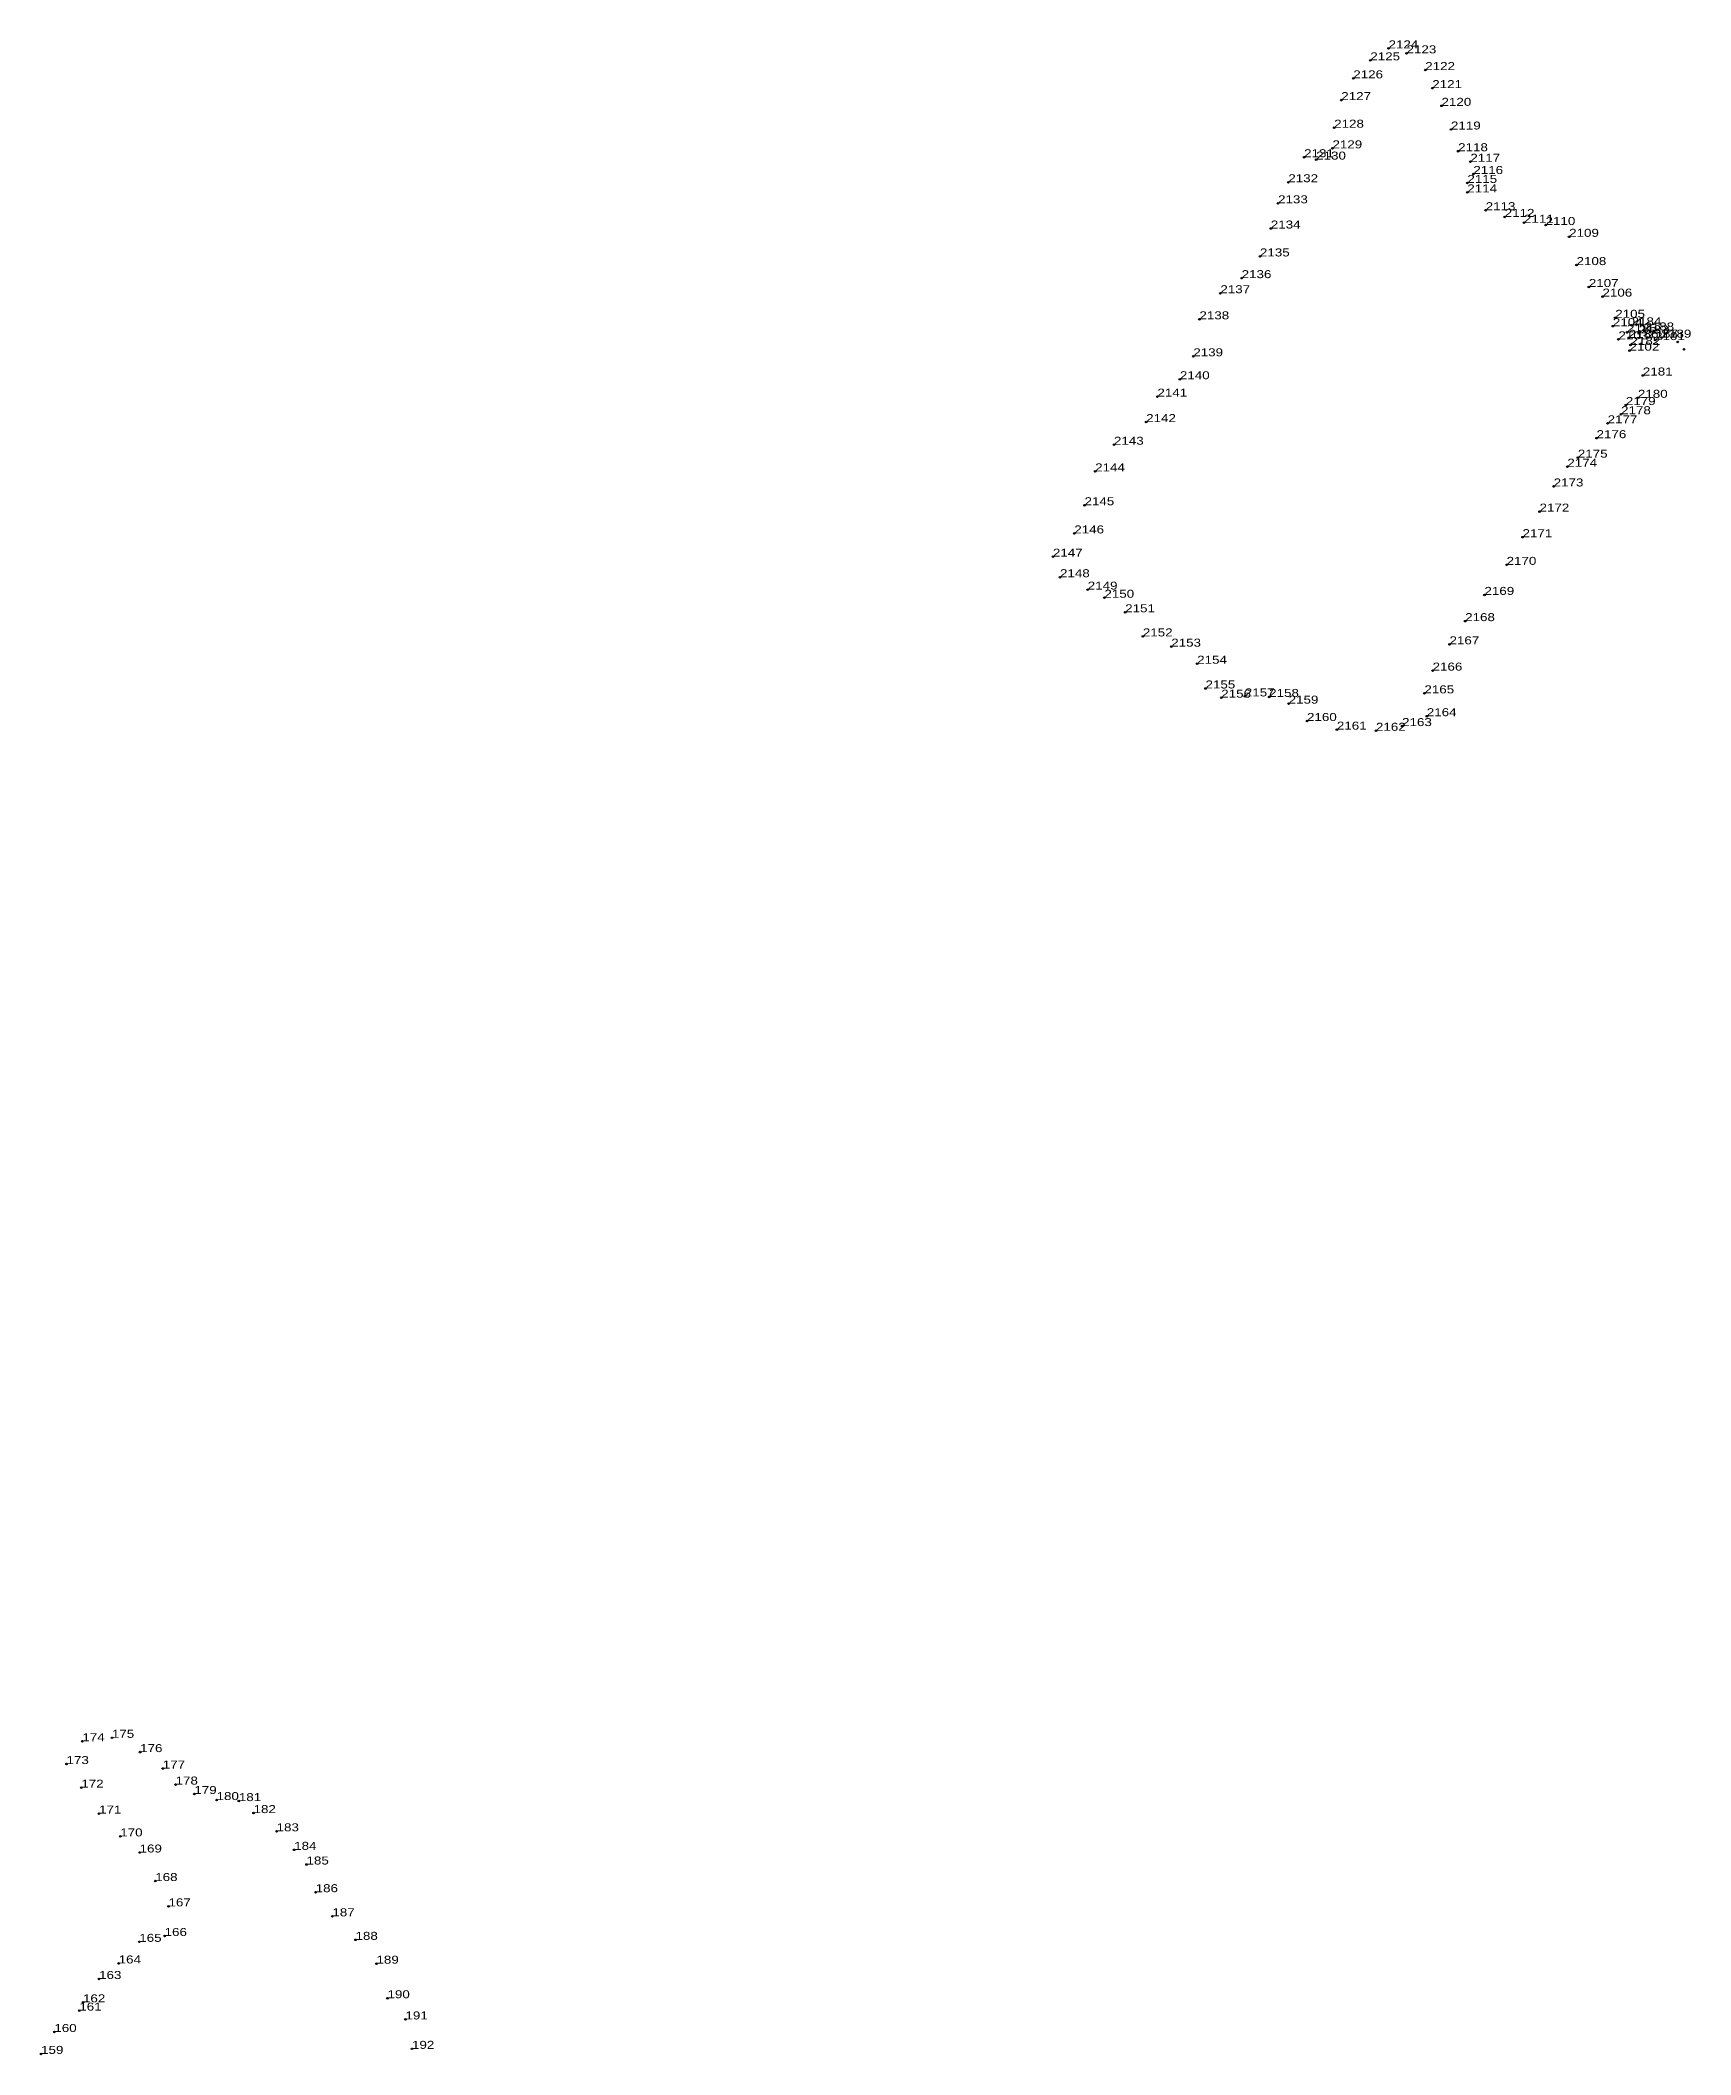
# Model space of a CAD drawing. Header units: metres. Extents: x 535239 to 555388, y 1816860 to 1852185.
# Drawn here: x 553505.8 to 553877.1, y 1818896.5 to 1819349.7 of the extents above; entities that cross this region are included whole.
import ezdxf

# ---------------------------------------------------------------- set-up
doc = ezdxf.new("R2010")
doc.units = ezdxf.units.M
doc.header["$LTSCALE"] = 0.72
doc.header["$PDMODE"] = 32
doc.header["$PDSIZE"] = 0.36
doc.layers.add('12', color=7, linetype='Continuous')
doc.layers.add('7', color=7, linetype='Continuous')

msp = doc.modelspace()

# ---------------------------------------------------------------- linework, layer by layer
at = {"layer": '7'}
for p in [(553804.98, 1819345.14), (553809.08, 1819347.83), (553813.13, 1819346.72), (553801.15, 1819341.09), (553817.34, 1819342.96), (553798.45, 1819336.2), (553818.92, 1819338.89), (553821, 1819334.91), (553796.85, 1819329.99), (553823.12, 1819329.58), (553790.09, 1819323.35), (553792.8, 1819322.82), (553796.46, 1819325.34), (553824.74, 1819324.7), (553827.49, 1819322.33), (553786.54, 1819317.72), (553828.16, 1819319.57), (553826.8, 1819315.43), (553826.82, 1819317.56), (553784.23, 1819312.98), (553830.94, 1819311.43), (553835.22, 1819309.92), (553782.6, 1819307.31), (553839.56, 1819308.61), (553844.41, 1819308.1), (553849.71, 1819305.44), (553780.15, 1819301.03), (553776.04, 1819296.14), (553851.38, 1819299.08), (553771.25, 1819292.75), (553854.14, 1819294.15), (553857.21, 1819291.99), (553766.54, 1819286.88), (553860.08, 1819287.22), (553859.55, 1819285.34), (553860.8, 1819282.37), (553862.74, 1819283.98), (553863.11, 1819282.71), (553863.76, 1819285.53), (553865.4, 1819283.71), (553866.64, 1819284.37), (553867.49, 1819282.77), (553869.05, 1819282.21), (553870.51, 1819282.75), (553874.13, 1819281.78), (553765.16, 1819278.56), (553863.3, 1819279.83), (553863.52, 1819281.12), (553875.53, 1819280.13), (553762.14, 1819273.4), (553866.3, 1819274.24), (553757.09, 1819269.49), (553865.18, 1819269.22), (553754.55, 1819263.76), (553858.37, 1819263.48), (553861.4, 1819265.53), (553862.47, 1819267.59), (553855.88, 1819260.14), (553747.31, 1819258.66), (553851.67, 1819255.76), (553743.08, 1819252.67), (553849.31, 1819253.72), (553846.23, 1819249.28), (553740.69, 1819245.05), (553843.05, 1819243.62), (553738.39, 1819238.71), (553839.23, 1819237.87), (553733.58, 1819233.48), (553835.64, 1819231.64), (553735.17, 1819228.86), (553741.41, 1819226.07), (553745.16, 1819224.24), (553830.66, 1819224.88), (553749.84, 1819220.97), (553826.32, 1819218.98), (553753.81, 1819215.54), (553822.8, 1819213.76), (553760.2, 1819213.24), (553766.03, 1819209.4), (553818.99, 1819207.85), (553767.91, 1819203.83), (553771.45, 1819201.76), (553776.75, 1819202.04), (553782.23, 1819201.93), (553786.61, 1819200.42), (553817.15, 1819202.73), (553790.74, 1819196.51), (553812.13, 1819195.37), (553817.69, 1819197.59), (553797.46, 1819194.57), (553806.25, 1819194.31), (553515.23, 1818966.99), (553521.88, 1818967.75), (553528.23, 1818964.54), (553511.67, 1818961.85), (553533.33, 1818960.85), (553515, 1818956.54), (553536.21, 1818957.24), (553518.99, 1818950.7), (553540.43, 1818955.11), (553545.43, 1818953.75), (553550.44, 1818953.52), (553553.75, 1818950.82), (553558.93, 1818946.72), (553523.76, 1818945.57), (553528.11, 1818941.95), (553562.89, 1818942.55), (553565.66, 1818939.25), (553531.63, 1818935.53), (553567.72, 1818933.02), (553534.61, 1818929.83), (553571.48, 1818927.6), (553528.04, 1818921.85), (553533.74, 1818923.17), (553576.68, 1818922.3), (553523.4, 1818916.99), (553581.4, 1818916.94), (553519, 1818913.5), (553514.55, 1818906.38), (553515.37, 1818908.24), (553583.88, 1818909.16), (553508.93, 1818901.57), (553587.92, 1818904.4), (553505.95, 1818896.64), (553589.39, 1818897.78)]:
    msp.add_point(p, dxfattribs=at)

# ---------------------------------------------------------------- texts
at = {"layer": '12', "width": 1.25}
for s, p in [('2124', (553809.08, 1819347.83)), ('2125', (553804.98, 1819345.14)), ('2123', (553813.13, 1819346.72)), ('2126', (553801.15, 1819341.09)), ('2122', (553817.34, 1819342.96)), ('2121', (553818.92, 1819338.89)), ('2127', (553798.45, 1819336.2)), ('2120', (553821, 1819334.91)), ('2128', (553796.85, 1819329.99)), ('2129', (553796.46, 1819325.34)), ('2119', (553823.12, 1819329.58)), ('2131', (553790.09, 1819323.35)), ('2130', (553792.8, 1819322.82)), ('2118', (553824.74, 1819324.7)), ('2117', (553827.49, 1819322.33)), ('2132', (553786.54, 1819317.72)), ('2115', (553826.82, 1819317.56)), ('2116', (553828.16, 1819319.57)), ('2133', (553784.23, 1819312.98)), ('2114', (553826.8, 1819315.43)), ('2134', (553782.6, 1819307.31)), ('2113', (553830.94, 1819311.43)), ('2112', (553835.22, 1819309.92)), ('2111', (553839.56, 1819308.61)), ('2110', (553844.41, 1819308.1)), ('2109', (553849.71, 1819305.44)), ('2135', (553780.15, 1819301.03)), ('2108', (553851.38, 1819299.08)), ('2136', (553776.04, 1819296.14)), ('2107', (553854.14, 1819294.15)), ('2137', (553771.25, 1819292.75)), ('2106', (553857.21, 1819291.99)), ('2138', (553766.54, 1819286.88)), ('2104', (553859.55, 1819285.34)), ('2105', (553860.08, 1819287.22)), ('2184', (553863.76, 1819285.53)), ('2188', (553866.64, 1819284.37)), ('2103', (553860.8, 1819282.37)), ('2185', (553862.74, 1819283.98)), ('2186', (553863.11, 1819282.71)), ('2102', (553863.3, 1819279.83)), ('2182', (553863.52, 1819281.12)), ('2183', (553865.4, 1819283.71)), ('2187', (553867.49, 1819282.77)), ('2101', (553869.05, 1819282.21)), ('2189', (553870.51, 1819282.75)), ('2139', (553765.16, 1819278.56)), ('2140', (553762.14, 1819273.4)), ('2181', (553866.3, 1819274.24)), ('2141', (553757.09, 1819269.49)), ('2179', (553862.47, 1819267.59)), ('2180', (553865.18, 1819269.22)), ('2142', (553754.55, 1819263.76)), ('2177', (553858.37, 1819263.48)), ('2178', (553861.4, 1819265.53)), ('2143', (553747.31, 1819258.66)), ('2176', (553855.88, 1819260.14)), ('2144', (553743.08, 1819252.67)), ('2174', (553849.31, 1819253.72)), ('2175', (553851.67, 1819255.76)), ('2173', (553846.23, 1819249.28)), ('2145', (553740.69, 1819245.05)), ('2172', (553843.05, 1819243.62)), ('2146', (553738.39, 1819238.71)), ('2171', (553839.23, 1819237.87)), ('2147', (553733.58, 1819233.48)), ('2170', (553835.64, 1819231.64)), ('2148', (553735.17, 1819228.86)), ('2149', (553741.41, 1819226.07)), ('2150', (553745.16, 1819224.24)), ('2151', (553749.84, 1819220.97)), ('2169', (553830.66, 1819224.88)), ('2168', (553826.32, 1819218.98)), ('2152', (553753.81, 1819215.54)), ('2153', (553760.2, 1819213.24)), ('2167', (553822.8, 1819213.76)), ('2154', (553766.03, 1819209.4)), ('2166', (553818.99, 1819207.85)), ('2155', (553767.91, 1819203.83)), ('2156', (553771.45, 1819201.76)), ('2157', (553776.75, 1819202.04)), ('2158', (553782.23, 1819201.93)), ('2159', (553786.61, 1819200.42)), ('2165', (553817.15, 1819202.73)), ('2160', (553790.74, 1819196.51)), ('2161', (553797.46, 1819194.57)), ('2162', (553806.25, 1819194.31)), ('2163', (553812.13, 1819195.37)), ('2164', (553817.69, 1819197.59)), ('175', (553521.88, 1818967.75)), ('174', (553515.23, 1818966.99)), ('176', (553528.23, 1818964.54)), ('173', (553511.67, 1818961.85)), ('177', (553533.33, 1818960.85)), ('172', (553515, 1818956.54)), ('178', (553536.21, 1818957.24)), ('179', (553540.43, 1818955.11)), ('180', (553545.43, 1818953.75)), ('181', (553550.44, 1818953.52)), ('171', (553518.99, 1818950.7)), ('182', (553553.75, 1818950.82)), ('170', (553523.76, 1818945.57)), ('183', (553558.93, 1818946.72)), ('169', (553528.11, 1818941.95)), ('184', (553562.89, 1818942.55)), ('168', (553531.63, 1818935.53)), ('185', (553565.66, 1818939.25)), ('186', (553567.72, 1818933.02)), ('167', (553534.61, 1818929.83)), ('187', (553571.48, 1818927.6)), ('165', (553528.04, 1818921.85)), ('166', (553533.74, 1818923.17)), ('188', (553576.68, 1818922.3)), ('163', (553519, 1818913.5)), ('164', (553523.4, 1818916.99)), ('189', (553581.4, 1818916.94)), ('162', (553515.37, 1818908.24)), ('190', (553583.88, 1818909.16)), ('161', (553514.55, 1818906.38)), ('191', (553587.92, 1818904.4)), ('160', (553508.93, 1818901.57)), ('159', (553505.95, 1818896.64)), ('192', (553589.39, 1818897.78))]:
    msp.add_text(s, height=1.8, dxfattribs=at).set_placement(p)

doc.saveas('drawing.dxf')
